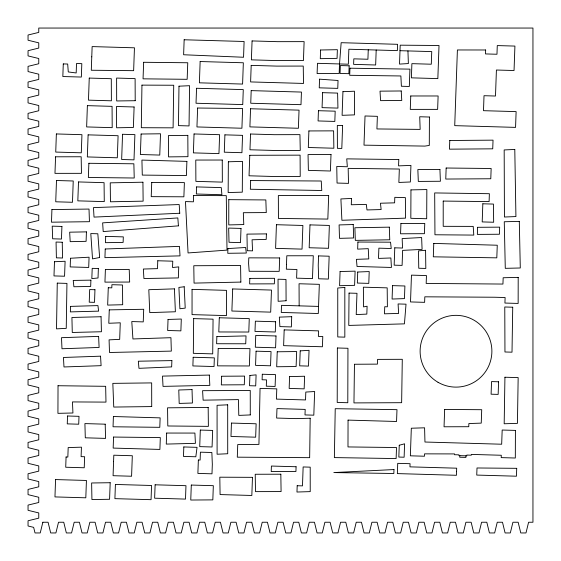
<?xml version="1.0" encoding="UTF-8"?>
<svg xmlns="http://www.w3.org/2000/svg" width="561" height="561" viewBox="0 0 561 561"><rect width="100%" height="100%" fill="white"/><g stroke="black" fill="none" stroke-linecap="round" stroke-linejoin="round"><path stroke-width="0.84" d="M459.789 455.651L459.74 457.229L465.903 457.404L465.953 455.827M318.55 306.411L318.304 313.508L281.271 312.442L281.517 305.345L318.55 306.411L319.342 284.336L299.055 283.754L299.153 305.85M368.254 49.789L367.918 59.249L353.816 58.842L353.619 64.361L375.66 64.992L376.193 50.013M400 50.693L431.746 51.598L431.29 64.213L411.893 63.659L411.395 77.846L437.846 78.603L439.018 45.497L400.196 45.175L399.53 64.094L408.373 63.554L407.938 50.918M192.058 289.364L192.044 314.616L226.434 315.605L226.448 290.353L192.058 289.364M228.783 199.667L228.769 224.919L243.783 224.561L243.327 212.71L266.272 212.584L265.837 199.94L228.783 199.667M443.218 201.069L443.204 226.321L473.211 226.392L473.793 235.087L434.957 234.771L434.684 192.935L489.374 193.706L489.101 201.595L443.218 201.069M337.371 347.981L337.21 402.433L347.792 402.735L347.953 348.283L337.371 347.981M348.051 420.105L347.988 446.935L396.515 447.531L396.122 458.568L334.37 457.594L335.233 408.688L396.985 409.663L396.557 421.486L348.051 420.105M518.196 277.386L518.147 303.431L504.921 303.052L505.117 297.533L494.536 297.232L424.817 296.818L424.621 302.337L410.519 301.937L411.458 275.135L426.451 275.563L426.178 283.445L502.944 284.055L503.168 277.751L518.196 277.386M58.028 385.73L57.93 413.345L72.937 412.987L72.453 401.928L105.98 402.104L105.657 386.312L58.028 385.73M410.954 189.891L410.827 218.299L426.697 218.748L426.844 189.555L410.954 189.891M429.424 117.032L429.291 145.432L424.866 146.098L363.991 145.145L365.029 115.98L377.378 116.33L376.922 128.946L420.154 129.395L419.719 116.751L429.424 117.032M515.419 430.406L515.321 458.021L501.204 457.622L501.289 455.259L471.31 454.403L471.275 455.188L466.864 455.062L466.85 455.848L458.912 455.623L458.926 454.838L454.529 454.712L454.543 453.919L424.537 453.856L424.46 456.219L410.357 455.82L411.325 428.225L424.586 427.812L424.958 442.026L501.674 444.221L502.179 430.028L515.419 430.406M228.362 161.778L228.152 192.549L242.289 192.164L242.499 161.393L228.362 161.778M349.04 293.08L348.767 325.422L404.432 323.858L406.024 304.174L398.086 303.95L398.619 313.438L384.488 313.816L384.748 306.727L387.392 306.797L387.181 287.856L363.374 287.176L363.549 306.909L367.104 306.222L366.831 314.104L356.214 314.588L356.978 293.305L349.04 293.08M193.664 318.613L193.328 353.325L212.717 353.879L213.061 319.167L193.664 318.613M354.461 364.257L353.956 402.91L401.641 402.693L402.286 359.306L377.574 359.391L377.413 364.124L354.461 364.257M178.98 86.184L178.461 125.622L189.043 125.923L189.576 85.7L178.98 86.184M310.177 418.226L309.658 457.671L237.289 457.173L237.745 444.564L258.937 444.382L260.045 388.38L276.79 388.864L276.433 399.109L305.535 399.944L305.808 392.062L314.651 391.522L313.809 415.175L304.995 414.923L305.191 409.404L276.973 408.597L276.643 418.057L296.04 418.611L310.177 418.226M57.264 283.116L56.514 328.865L66.24 328.36L66.948 283.396L57.264 283.116M141.947 85.118L141.309 127.712L173.09 127.838L173.721 85.244L141.947 85.118M504.935 377.23L504.178 423.772L517.431 423.359L518.161 377.609L504.935 377.23M512.726 307.218L512.011 352.182L504.956 351.978L504.774 306.993L512.726 307.218M66.072 456.984L65.721 467.236L84.234 467.769L84.627 456.731L81.1 456.633L81.443 447.173L68.183 447.58L67.846 457.04L66.072 456.984M198.356 460.006L197.886 473.407L211.988 473.814L212.331 464.347L211.862 452.503L200.403 452.173L200.123 460.055L198.356 460.006M456.577 471.338L456.444 475.286L397.356 473.596L397.728 463.344L410.063 463.702L409.951 466.857L456.689 468.19L456.577 471.338M485.644 49.985L485.51 53.926L496.969 54.249L497.277 45.581L514.921 46.079L514.044 70.518L496.415 70.02L495.489 96.029L484.017 95.707L483.498 110.685L516.12 111.611L515.566 127.382L454.726 125.643L457.404 49.964L485.644 49.985M51.921 209.576L51.486 222.184L89.444 221.7L89.01 209.064L51.921 209.576M86.429 231.875L86.099 241.335L70.195 241.665L69.662 232.177L86.429 231.875M94.963 289.728L94.521 302.344L89.234 302.19L89.69 289.574L94.963 289.728M108.273 287.744L107.67 305.086L122.684 304.728L122.487 284.995L111.919 284.693L111.807 287.842L108.273 287.744M216.855 336.635L216.616 343.732L245.732 343.781L246.02 335.899L216.855 336.635M227.927 248.572L227.766 253.299L246.314 253.046L245.613 247.499L227.927 248.572M251.181 90.623L250.746 103.238L300.991 104.676L301.439 92.067L251.181 90.623M276.012 335.969L275.605 347.792L255.318 347.21L255.739 335.387L276.012 335.969M279.666 257.948L279.196 271.349L249.182 271.279L248.586 263.368L248.782 257.85L279.666 257.948M286.496 264.455L286.334 269.182L296.916 269.49L296.608 278.158L312.477 278.614L313.29 255.753L286.804 255.781L286.496 264.455M296.089 466.752L295.928 471.485L271.208 471.563L271.405 466.044L296.089 466.752M340.085 271.517L339.594 285.703L354.608 285.346L355.113 271.152L340.085 271.517M349.952 68.204L349.706 75.293L400.877 75.966L401.381 86.247L409.32 86.471L409.93 69.129L349.952 68.204M357.904 242.036L357.659 249.133L368.254 248.649L368.773 258.916L356.41 259.35L357.041 266.475L391.431 267.457L390.877 257.976L378.514 258.411L378.871 248.158L391.22 248.516L390.554 242.184L357.904 242.036M398.787 159.555L398.569 165.867L410.94 165.425L410.357 181.981L398.864 182.444L399.334 169.043L348.164 168.37L348.521 183.37L337.049 183.047L336.754 166.463L347.336 166.764L346.74 158.861L398.787 159.555M444.649 409.446L444.046 426.788L468.765 426.711L468.877 423.555L481.24 423.12L481.717 409.712L444.649 409.446M477.593 227.303L477.348 234.4L499.416 234.239L499.662 227.149L477.593 227.303M498.589 381.789L498.154 394.397L491.092 394.201L491.548 381.585L498.589 381.789M516.716 468.323L516.443 476.205L476.745 475.076L477.004 467.979L516.716 468.323M55.574 156.807L54.971 173.363L81.457 173.335L81.17 156.757L55.574 156.807M56.366 133.946L55.735 152.073L81.296 152.816L81.948 134.682L56.366 133.946M56.486 180.509L55.735 201.792L72.488 202.276L73.232 180.993L56.486 180.509M54.487 261.728L53.982 275.921L64.564 276.222L65.104 261.251L54.487 261.728M63.281 63.912L62.832 76.527L81.345 77.053L81.815 63.659L76.527 63.505L76.184 72.965L68.281 71.948L67.685 64.038L63.281 63.912M61.92 226.434L61.465 239.049L52.657 238.79L52.215 226.153L61.92 226.434M55.574 479.571L54.957 496.913L85.812 497.803L86.429 480.461L55.574 479.571M70.49 258.242L70.181 266.917L88.701 267.45L89.073 257.204L70.49 258.242M70.553 306.383L70.356 311.902L98.617 311.138L97.93 305.598L70.553 306.383M67.537 415.989L67.257 423.878L78.715 424.207L79.01 416.325L67.537 415.989M78.505 181.932L77.825 200.852L104.276 201.609L104.066 182.669L78.505 181.932M87.383 105.643L86.639 126.926L112.2 127.663L112.067 106.352L87.383 105.643M89.248 78.077L88.47 100.146L111.387 100.805L111.288 78.708L89.248 78.077M88.112 134.857L87.334 156.933L117.312 157.795L118.091 135.72L88.112 134.857M91.766 56.843L91.296 70.244L133.637 70.672L134.451 47.811L92.137 46.591L91.766 56.843M90.903 280.142L90.679 286.447L73.898 286.755L73.232 280.423L90.903 280.142M98.371 268.516L98.028 277.983L91.829 278.593L92.2 268.34L98.371 268.516M105.237 248.986L104.928 257.66L180.018 255.872L179.464 246.391L105.237 248.986M105.692 236.377L105.461 242.682L123.118 242.401L123.315 236.882L105.692 236.377M105.398 269.511L104.942 282.127L129.661 282.05L129.219 269.406L105.398 269.511M109.262 309.868L108.792 323.269L120.264 322.813L119.682 339.37L109.079 339.854L109.5 352.49L171.336 351.109L170.93 337.687L132.936 338.956L131.786 321.565L143.244 321.895L143.7 309.279L109.262 309.868M122.55 134.275L121.66 159.499L133.995 159.857L134.899 134.626L122.55 134.275M110.187 482.719L109.584 499.276L91.927 499.556L91.632 482.979L110.187 482.719M113.413 416.521L113.041 426.774L159.794 427.328L160.137 417.868L113.413 416.521M113.56 437.047L113.168 448.085L159.892 449.424L160.313 437.601L113.56 437.047M113.574 461.514L113.077 475.7L131.59 476.233L132.319 455.735L113.806 455.202L113.574 461.514M115.412 484.452L114.907 498.645L151.049 499.683L151.568 485.489L115.412 484.452M134.107 106.983L133.378 127.48L116.611 127.789L116.485 106.478L134.107 106.983M143.651 62.278L143.048 78.835L187.157 79.311L187.76 62.762L143.651 62.278M141.099 134.016L140.369 154.513L159.766 155.074L160.509 133.784L141.099 134.016M151.729 182.458L151.225 196.652L183.882 196.799L184.387 182.613L151.729 182.458M157.767 260.76L157.494 268.642L143.357 269.028L143.911 278.508L178.349 277.919L178.735 266.889L172.536 267.499L172.767 261.188L157.767 260.76M155.124 484.802L154.633 498.203L185.502 499.094L185.971 485.693L155.124 484.802M168.041 319.447L167.655 330.485L180.88 330.871L181.301 319.041L168.041 319.447M166.659 433.05L166.273 444.088L195.417 443.344L194.898 433.071L166.659 433.05M171.89 360.597L171.659 366.901L138.96 368.332L138.329 361.214L171.89 360.597M184.155 39.768L183.622 54.754L243.551 57.257L244.105 41.493L184.155 39.768M186.897 161.379L186.399 175.565L142.284 175.088L141.926 160.081L186.897 161.379M194.043 133.96L193.377 152.88L218.951 153.616L219.617 134.696L194.043 133.96M196.553 88.266L196.02 103.245L242.745 104.584L243.278 89.606L196.553 88.266M183.819 446.956L183.475 456.416L195.824 456.773L197.044 447.341L183.819 446.956M193.636 195.501L193.405 201.806L185.474 201.581L188.054 252.948L227.002 250.122L226.272 195.649L193.636 195.501M197.612 108.021L196.946 126.94L241.917 128.238L242.611 108.525L197.612 108.021M200.144 61.535L199.393 82.825L242.597 84.066L243.341 62.776L200.144 61.535M193.18 357.266L192.872 365.933L214.036 366.543L214.344 357.869L193.18 357.266M191.294 485.055L190.761 500.033L212.829 499.879L213.334 485.686L191.294 485.055M200.305 430.07L199.723 446.626L212.072 446.984L212.654 430.427L200.305 430.07M224.905 134.85L224.288 152.192L241.931 152.697L242.548 135.355L224.905 134.85M218.208 348.514L217.591 365.856L249.365 365.975L249.982 348.633L218.208 348.514M219.295 317.764L218.79 331.958L248.796 332.028L249.266 318.627L219.295 317.764M221.63 376.235L221.322 384.902L244.287 384.776L244.596 376.101L221.63 376.235M232.682 288.95L231.882 311.025L270.69 312.14L271.468 290.065L232.682 288.95M231.448 423.071L230.978 436.472L255.662 437.187L256.132 423.779L231.448 423.071M241.006 228.425L240.501 242.618L229.028 242.289L228.657 228.075L241.006 228.425M252.071 40.932L251.391 59.852L276.973 60.588L303.438 60.553L304.118 41.633L277.632 41.668L252.071 40.932M251.195 65.371L250.613 81.927L303.522 83.442L303.242 66.072L276.776 66.107L251.195 65.371M250.55 108.757L249.897 126.884L298.389 128.273L299.041 110.145L250.55 108.757M249.771 155.292L249.042 175.789L272.849 176.47L300.212 176.463L300.093 155.152L249.771 155.292M250.536 134.009L249.968 149.773L273.775 150.453L300.261 150.425L299.932 134.633L274.343 134.689L250.536 134.009M250.648 180.565L250.339 189.239L321.776 190.495L321.243 181.014L250.648 180.565M249.82 278.396L249.624 283.915L274.343 283.838L274.532 278.312L249.82 278.396M249.897 375.463L249.54 385.716L255.711 385.891L256.096 374.853L249.897 375.463M256.068 351.179L255.564 365.365L270.542 365.8L271.047 351.607L256.068 351.179M252.464 477.341L251.833 495.475L220.087 494.564L219.814 477.194L252.464 477.341M266.405 233.888L266.209 239.407L252.071 239.792L252.562 250.858L247.268 250.704L246.98 234.119L266.405 233.888M262.296 374.243L262.106 379.762L266.517 379.888L266.293 386.192L275.1 386.445L275.528 374.622L262.296 374.243M276.433 224.709L275.605 248.362L302.042 249.119L302.884 225.466L276.433 224.709M275.64 321.748L275.283 332L254.996 331.418L255.367 321.173L275.64 321.748M277.232 351.782L276.692 366.761L296.117 366.529L296.657 351.551L277.232 351.782M284.175 329.889L283.621 345.653L322.414 346.768L322.785 336.516L318.368 336.39L318.564 330.871L284.175 329.889M289.581 376.599L289.16 388.429L304.153 388.857L304.609 376.242L289.581 376.599M291.706 316.685L291.348 326.937L279.876 326.607L279.336 317.119L291.706 316.685M300.212 350.863L299.672 365.842L308.487 366.095L309.055 350.33L300.212 350.863M308.894 130.944L308.305 147.501L333.865 148.23L333.606 130.86L308.894 130.944M297.19 485.728L296.965 492.032L310.226 491.618L310.205 467.159L303.143 466.955L302.484 485.875L297.19 485.728M309.981 224.884L309.167 247.745L328.564 248.299L329.37 225.438L309.981 224.884M319.553 79.164L319.244 87.839L337.764 88.372L338.038 80.489L319.553 79.164M320.59 49.999L320.282 58.674L337.063 58.365L337.371 49.691L320.59 49.999M318.438 110.699L318.08 120.945L334.826 121.428L335.183 111.176L318.438 110.699M322.603 92.67L322.07 107.649L337.939 108.105L337.603 93.098L322.603 92.67M318.578 255.9L318.241 265.367L318.648 278.789L328.353 279.069L329.16 256.209L318.578 255.9M328.676 195.431L327.834 219.078L278.431 218.453L278.347 195.565L328.676 195.431M331.011 154.464L330.408 171.014L308.375 170.383L308.045 154.591L331.011 154.464M339.517 63.954L339.174 73.414L317.105 73.575L317.477 63.323L348.325 64.206L348.865 49.228L397.356 50.616L397.581 44.312L341.158 42.699L339.517 63.954M342.939 91.674L342.098 115.321L354.482 114.886L354.433 91.212L342.939 91.674M342.617 125.594L341.803 148.455L337.406 148.335L337.322 125.447L342.617 125.594M349.152 65.812L348.879 73.694L340.05 73.442L340.345 65.56L349.152 65.812M351.509 198.447L351.284 204.758L366.312 204.4L366.992 209.94L381.129 209.555L380.463 203.222L394.614 202.844L394.811 197.325L405.386 197.626L405.533 218.145L341.901 220.27L340.899 198.938L351.509 198.447M357.722 272.022L357.336 283.053L368.794 283.382L369.215 271.559L357.722 272.022M392.553 285.64L392.083 299.041L404.446 298.606L404.902 285.991L392.553 285.64M394.776 247.822L394.159 265.171L402.097 265.395L402.63 250.374L422.089 249.393L421.62 237.541L402.16 238.565L402.539 248.046L394.776 247.822M400.926 223.537L400.568 233.79L424.411 233.678L424.768 223.432L400.926 223.537M410.757 95.98L410.273 109.381L437.636 109.374L438.12 95.973L410.757 95.98M399.257 445.238L398.829 457.068L404.123 457.215L404.593 443.814L399.257 445.238M433.772 243.418L433.302 256.819L496.808 257.843L497.263 245.227L433.772 243.418M446.156 168.012L445.764 179.05L490.784 178.756L491.156 168.503L446.156 168.012M449.775 140.495L449.466 149.17L492.733 148.826L493.042 140.152L449.775 140.495M482.832 203.783L482.201 221.911L493.659 222.24L493.428 204.085L482.832 203.783M88.876 163.286L88.358 177.479L134.233 178.012L133.862 163.798L88.876 163.286M196.588 186.904L196.329 194.001L221.904 194.737L221.272 187.612L196.588 186.904M393.983 469.55L393.836 473.498L333.837 472.572L393.983 469.55M42.846 522.242L40.238 532.95L35.013 532.95L33.646 527.354L28.05 525.987L28.05 520.762L38.758 518.154L38.758 512.929L28.05 510.314L28.05 505.096L38.758 502.481L38.758 497.256L28.05 494.648L28.05 489.423L38.758 486.815L38.758 481.59L28.05 478.975L28.05 473.757L38.758 471.142L38.758 465.918L28.05 463.309L28.05 458.085L38.758 455.476L38.758 450.252L28.05 447.636L28.05 442.419L38.758 439.803L38.758 434.579L28.05 431.97L28.05 426.746L38.758 424.137L38.758 418.913L28.05 416.297L28.05 411.08L38.758 408.464L38.758 403.24L28.05 400.631L28.05 395.407L38.758 392.798L38.758 387.574L28.05 384.965L28.05 379.741L38.758 377.125L38.758 371.901L28.05 369.292L28.05 364.068L38.758 361.459L38.758 356.235L28.05 353.626L28.05 348.402L38.758 345.786L38.758 340.562L28.05 337.953L28.05 332.729L38.758 330.12L38.758 324.896L28.05 322.287L28.05 317.063L38.758 314.448L38.758 309.23L28.05 306.615L28.05 301.39L38.758 298.782L38.758 293.557L28.05 290.949L28.05 285.724L38.758 283.109L38.758 277.891L28.05 275.276L28.05 270.051L38.758 267.443L38.758 262.218L28.05 259.61L28.05 254.385L38.758 251.77L38.758 246.552L28.05 243.937L28.05 238.713L38.758 236.104L38.758 230.88L28.05 228.271L28.05 223.047L38.758 220.431L38.758 215.214L28.05 212.598L28.05 207.374L38.758 204.765L38.758 199.541L28.05 196.932L28.05 191.708L38.758 189.099L38.758 183.875L28.05 181.259L28.05 176.035L38.758 173.426L38.758 168.202L28.05 165.593L28.05 160.369L38.758 157.76L38.758 152.536L28.05 149.92L28.05 144.696L38.758 142.087L38.758 136.863L28.05 134.254L28.05 129.03L38.758 126.421L38.758 121.197L28.05 118.581L28.05 113.364L38.758 110.748L38.758 105.524L28.05 102.915L28.05 97.691L38.758 95.082L38.758 89.858L28.05 87.243L28.05 82.025L38.758 79.41L38.758 74.185L28.05 71.577L28.05 66.352L38.758 63.744L38.758 58.519L28.05 55.904L28.05 50.686L38.758 48.071L38.758 42.846L28.05 40.238L28.05 35.013L38.758 32.405L38.758 28.05L532.95 28.05L532.95 522.242L528.595 522.242L525.987 532.95L520.762 532.95L518.154 522.242L512.929 522.242L510.314 532.95L505.096 532.95L502.481 522.242L497.256 522.242L494.648 532.95L489.423 532.95L486.815 522.242L481.59 522.242L478.975 532.95L473.757 532.95L471.142 522.242L465.918 522.242L463.309 532.95L458.085 532.95L455.476 522.242L450.252 522.242L447.636 532.95L442.419 532.95L439.803 522.242L434.579 522.242L431.97 532.95L426.746 532.95L424.137 522.242L418.913 522.242L416.304 532.95L411.08 532.95L408.464 522.242L403.24 522.242L400.631 532.95L395.407 532.95L392.798 522.242L387.574 522.242L384.965 532.95L379.741 532.95L377.125 522.242L371.908 522.242L369.292 532.95L364.068 532.95L361.459 522.242L356.235 522.242L353.626 532.95L348.402 532.95L345.786 522.242L340.569 522.242L337.953 532.95L332.729 532.95L330.12 522.242L324.896 522.242L322.287 532.95L317.063 532.95L314.448 522.242L309.23 522.242L306.615 532.95L301.39 532.95L298.782 522.242L293.557 522.242L290.949 532.95L285.724 532.95L283.109 522.242L277.891 522.242L275.276 532.95L270.051 532.95L267.443 522.242L262.218 522.242L259.61 532.95L254.385 532.95L251.77 522.242L246.552 522.242L243.937 532.95L238.713 532.95L236.104 522.242L230.88 522.242L228.271 532.95L223.047 532.95L220.438 522.242L215.214 522.242L212.598 532.95L207.374 532.95L204.765 522.242L199.541 522.242L196.932 532.95L191.708 532.95L189.099 522.242L183.875 522.242L181.259 532.95L176.042 532.95L173.426 522.242L168.202 522.242L165.593 532.95L160.369 532.95L157.76 522.242L152.536 522.242L149.92 532.95L144.703 532.95L142.087 522.242L136.863 522.242L134.254 532.95L129.03 532.95L126.421 522.242L121.197 522.242L118.581 532.95L113.364 532.95L110.748 522.242L105.524 522.242L102.915 532.95L97.691 532.95L95.082 522.242L89.858 522.242L87.243 532.95L82.025 532.95L79.41 522.242L74.185 522.242L71.577 532.95L66.352 532.95L63.744 522.242L58.519 522.242L55.904 532.95L50.686 532.95L48.071 522.242L42.846 522.242M99.634 257.506L92.53 258.88L90.791 233.579L97.831 233.783L99.634 257.506M184.204 286.769L178.896 287.407L179.906 308.746L185.214 308.108L184.204 286.769M425.575 250.283L418.499 250.872L418.758 268.242L425.82 268.439L425.575 250.283M344.826 287.428L337.75 288.017L337.764 336.944L344.826 337.147L344.826 287.428M178.426 225.845L103.21 231.567L102.642 222.871L177.83 217.934L178.426 225.845M286.089 300.745L278.137 301.306L278.039 279.21L285.977 279.434L286.089 300.745M514.788 149.45L504.178 149.941L504.437 217.023L515.924 216.56L514.788 149.45M179.758 213.257L94.024 217.1L93.47 207.612L179.19 204.555L179.758 213.257M227.682 404.818L217.072 405.301L217.1 454.228L227.717 453.744L227.682 404.818M250.276 414.93L238.783 415.392L238.46 399.6L203.131 400.168L202.591 390.68L250.255 390.47L250.276 414.93M98.617 336.39L61.5 337.687L61.983 348.753L99.101 347.455L98.617 336.39M100.545 356.179L63.449 357.476L63.982 366.964L101.099 365.667L100.545 356.179M174.436 288.859L148.812 289.7L149.752 312.61L175.376 311.769L174.436 288.859M192.03 389.586L178.784 389.993L179.19 403.422L192.43 403.015L192.03 389.586M353.227 224.54L339.096 224.926L339.496 238.355L353.633 237.969L353.227 224.54M101.064 316.734L71.92 317.477L72.271 332.477L101.422 331.74L101.064 316.734M519.297 221.392L504.269 221.756L505.279 268.34L520.292 267.983L519.297 221.392M240.858 282.085L194.057 283.109L193.783 265.739L240.571 265.507L240.858 282.085M209.309 375.085L162.508 376.108L163.027 386.382L209.828 385.365L209.309 375.085M142.922 182.206L110.236 182.844L110.447 201.792L143.132 201.154L142.922 182.206M389.32 227.156L354.882 227.745L355.323 240.381L389.762 239.792L389.32 227.156M135.208 100.707L116.674 100.959L116.611 78.07L135.11 78.61L135.208 100.707M151.715 406.578L113.757 407.062L112.831 383.366L151.666 382.904L151.715 406.578M280.83 474.206L255.22 474.262L255.5 491.632L281.089 491.576L280.83 474.206M187.823 135.362L168.398 135.594L168.531 156.898L187.956 156.673L187.823 135.362M208.173 407.412L167.557 407.826L167.795 425.981L208.383 426.36L208.173 407.412M401.22 90.973L380.021 91.155L380.575 100.643L401.767 100.461L401.22 90.973M439.922 169.415L417.854 169.569L418.31 181.42L440.392 181.259L439.922 169.415M222.247 160.025L195.775 160.053L195.887 181.364L222.345 182.122L222.247 160.025M62.243 242.226L56.065 242.05L56.388 257.843L62.552 258.018L62.243 242.226M105.202 424.179L84.914 423.597L85.293 437.811L105.573 438.393L105.202 424.179M438.057 382.307A35.883 35.883 0 0 0 491.885 351.235A35.883 35.883 0 0 0 438.057 320.156A35.883 35.883 0 0 0 438.057 382.307"/></g></svg>
